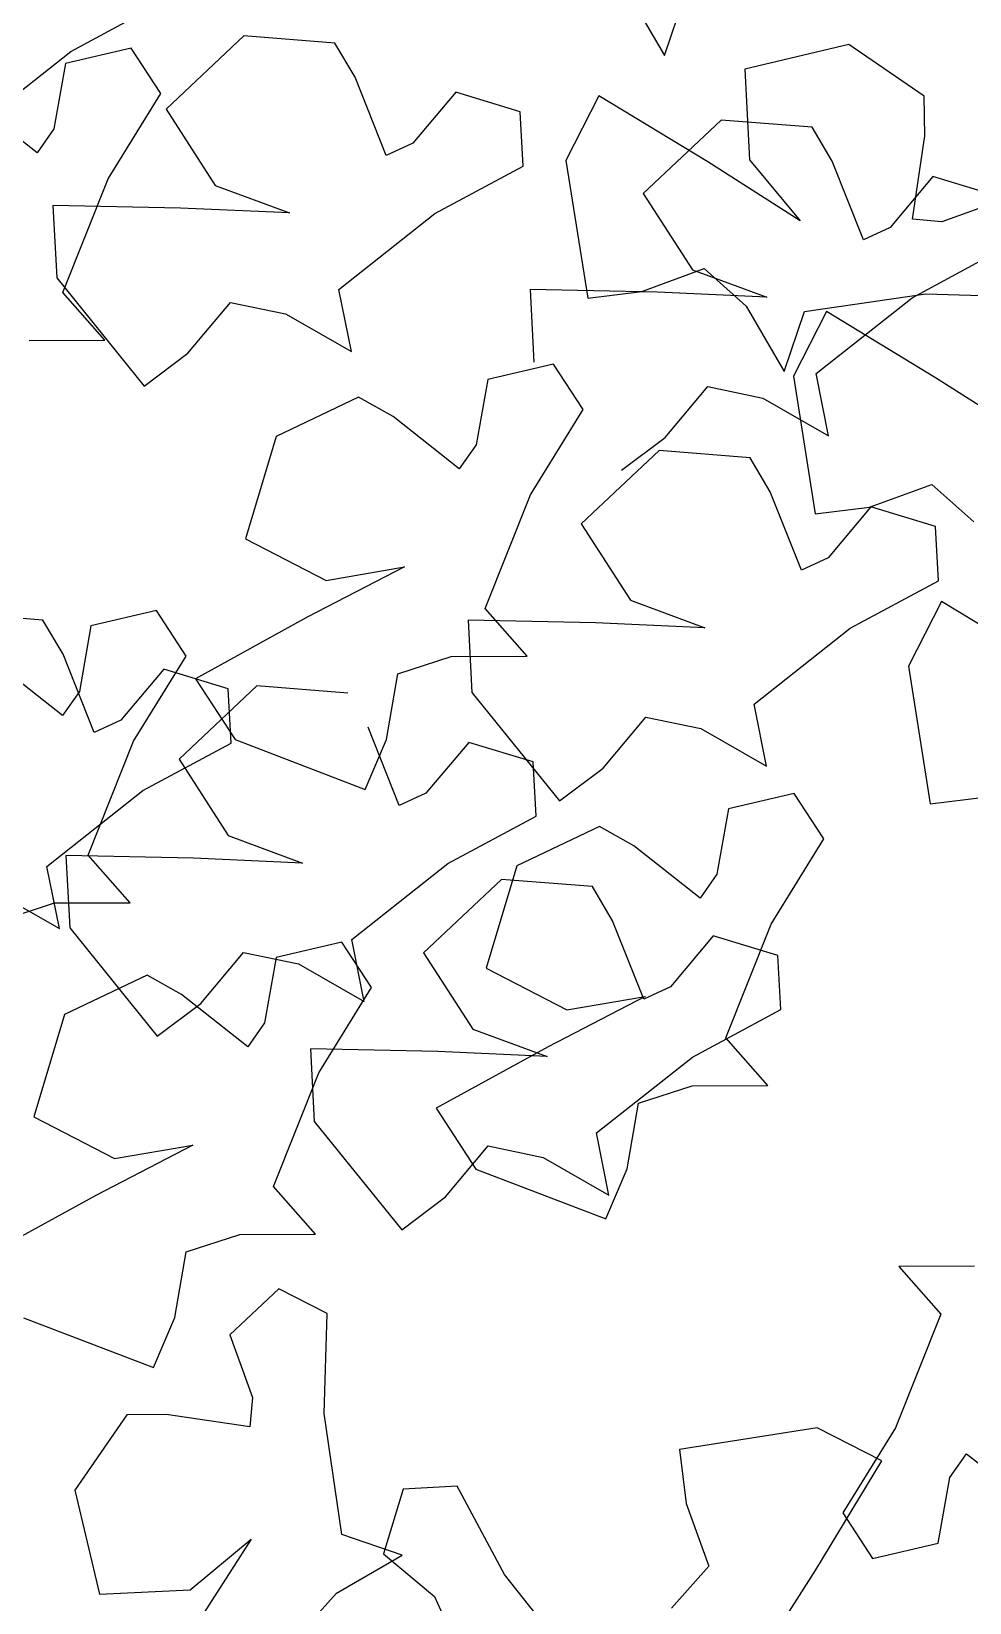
# Model space of a CAD drawing. Header units: millimetres. Extents: x 441156 to 441876, y 4514765 to 4515211.
# Drawn here: x 441540.407 to 441541.067, y 4514822.205 to 4514823.311 of the extents above; entities that cross this region are included whole.
import ezdxf

# ---------------------------------------------------------------- set-up
doc = ezdxf.new("R2010")
doc.units = ezdxf.units.MM
doc.layers.add('01_piscinas', color=254, linetype='Continuous')

msp = doc.modelspace()

# ---------------------------------------------------------------- linework, layer by layer
at = {"layer": '01_piscinas'}
for p, q in [((441540.82548732, 4514823.34054918, 0.00000053), (441540.85230493, 4514823.29443621, 0.00000053)), ((441540.43443644, 4514823.29744198, 0.00000053), (441540.49650537, 4514823.33084272, 0.00000053)), ((441540.85230493, 4514823.29443621, 0.00000053), (441540.86662689, 4514823.33675174, 0.00000053)), ((441540.55623919, 4514823.30831393, 0.00000053), (441540.50143705, 4514823.25674907, 0.00000053)), ((441540.62032706, 4514823.30329447, 0.00000053), (441540.55623919, 4514823.30831393, 0.00000053)), ((441540.36682619, 4514823.24403157, 0.00000053), (441540.43443644, 4514823.29744198, 0.00000053)), ((441540.47695716, 4514823.29977995, 0.00000053), (441540.43068624, 4514823.28898092, 0.00000053)), ((441540.49776274, 4514823.26775206, 0.00000053), (441540.47695716, 4514823.29977995, 0.00000053)), ((441540.63449096, 4514823.2793396, 0.00000053), (441540.62032706, 4514823.30329447, 0.00000053)), ((441540.98217972, 4514823.30223621, 0.00000053), (441540.90893725, 4514823.28498081, 0.00000053)), ((441541.03517172, 4514823.26584529, 0.00000053), (441540.98217972, 4514823.30223621, 0.00000053)), ((441540.43068624, 4514823.28898092, 0.00000053), (441540.42254473, 4514823.24288571, 0.00000053)), ((441540.90893725, 4514823.28498081, 0.00000053), (441540.91207584, 4514823.22108219, 0.00000053)), ((441540.65646753, 4514823.22416318, 0.00000053), (441540.63449096, 4514823.2793396, 0.00000053)), ((441540.4106155, 4514823.22602111, 0.00000053), (441540.36399502, 4514823.26281701, 0.00000053)), ((441540.46070984, 4514823.20779171, 0.00000053), (441540.49776274, 4514823.26775206, 0.00000053)), ((441540.7053292, 4514823.26865259, 0.00000053), (441540.67523084, 4514823.23280373, 0.00000053)), ((441540.75080051, 4514823.25486937, 0.00000053), (441540.7053292, 4514823.26865259, 0.00000053)), ((441540.80612229, 4514823.26614646, 0.00000053), (441540.78292508, 4514823.22060349, 0.00000053)), ((441540.88288923, 4514823.21964356, 0.00000053), (441540.80612229, 4514823.26614646, 0.00000053)), ((441541.03546058, 4514823.23801782, 0.00000053), (441541.03517172, 4514823.26584529, 0.00000053)), ((441540.50143705, 4514823.25674907, 0.00000053), (441540.53610445, 4514823.20298054, 0.00000053)), ((441540.75280472, 4514823.21672962, 0.00000053), (441540.75080051, 4514823.25486937, 0.00000053)), ((441540.42254473, 4514823.24288571, 0.00000053), (441540.4106155, 4514823.22602111, 0.00000053)), ((441540.89213377, 4514823.24902849, 0.00000053), (441540.83733163, 4514823.19746364, 0.00000053)), ((441540.95622164, 4514823.24400903, 0.00000053), (441540.89213377, 4514823.24902849, 0.00000053)), ((441540.97038554, 4514823.22005416, 0.00000053), (441540.95622164, 4514823.24400903, 0.00000053)), ((441540.67523084, 4514823.23280373, 0.00000053), (441540.65646753, 4514823.22416318, 0.00000053)), ((441541.02690464, 4514823.17924535, 0.00000053), (441541.03546058, 4514823.23801782, 0.00000053)), ((441540.78292508, 4514823.22060349, 0.00000053), (441540.79824, 4514823.12382141, 0.00000053)), ((441540.94776869, 4514823.17819665, 0.00000053), (441540.88288923, 4514823.21964356, 0.00000053)), ((441540.91207584, 4514823.22108219, 0.00000053), (441540.94776869, 4514823.17819665, 0.00000053)), ((441540.99236211, 4514823.16487774, 0.00000053), (441540.97038554, 4514823.22005416, 0.00000053)), ((441540.42886285, 4514823.12773181, 0.00000053), (441540.46070984, 4514823.20779171, 0.00000053)), ((441540.6907358, 4514823.18332888, 0.00000053), (441540.75280472, 4514823.21672962, 0.00000053)), ((441541.04122378, 4514823.20936716, 0.00000053), (441541.01112542, 4514823.17351829, 0.00000053)), ((441541.08669509, 4514823.19558394, 0.00000053), (441541.04122378, 4514823.20936716, 0.00000053)), ((441540.53610445, 4514823.20298054, 0.00000053), (441540.58845814, 4514823.18368701, 0.00000053)), ((441540.83733163, 4514823.19746364, 0.00000053), (441540.87199903, 4514823.1436951, 0.00000053)), ((441540.42181385, 4514823.18903057, 0.00000053), (441540.42449596, 4514823.1379906, 0.00000053)), ((441540.51154742, 4514823.18714134, 0.00000053), (441540.42181385, 4514823.18903057, 0.00000053)), ((441540.58845814, 4514823.18368701, 0.00000053), (441540.51154742, 4514823.18714134, 0.00000053)), ((441541.0914648, 4514823.19334348, 0.00000053), (441541.04747442, 4514823.17734663, 0.00000053)), ((441540.62312555, 4514823.12991847, 0.00000053), (441540.6907358, 4514823.18332888, 0.00000053)), ((441541.01112542, 4514823.17351829, 0.00000053), (441540.99236211, 4514823.16487774, 0.00000053)), ((441541.04747442, 4514823.17734663, 0.00000053), (441541.02690464, 4514823.17924535, 0.00000053)), ((441541.02663038, 4514823.12404344, 0.00000053), (441541.0886993, 4514823.15744418, 0.00000053)), ((441540.83630186, 4514823.12848747, 0.00000053), (441540.88029224, 4514823.14448432, 0.00000053)), ((441540.87199903, 4514823.1436951, 0.00000053), (441540.92435272, 4514823.12440157, 0.00000053)), ((441540.88029224, 4514823.14448432, 0.00000053), (441540.90976771, 4514823.11809547, 0.00000053)), ((441540.42449596, 4514823.1379906, 0.00000053), (441540.48615012, 4514823.06183231, 0.00000053)), ((441540.63188013, 4514823.08611116, 0.00000053), (441540.62312555, 4514823.12991847, 0.00000053)), ((441540.75770843, 4514823.12974513, 0.00000053), (441540.76039054, 4514823.07870516, 0.00000053)), ((441540.847442, 4514823.12785591, 0.00000053), (441540.75770843, 4514823.12974513, 0.00000053)), ((441540.79824, 4514823.12382141, 0.00000053), (441540.83630186, 4514823.12848747, 0.00000053)), ((441540.45834819, 4514823.09417086, 0.00000053), (441540.42886285, 4514823.12773181, 0.00000053)), ((441540.51677962, 4514823.08490417, 0.00000053), (441540.54687798, 4514823.12075304, 0.00000053)), ((441540.54687798, 4514823.12075304, 0.00000053), (441540.58559892, 4514823.11263736, 0.00000053)), ((441540.92435272, 4514823.12440157, 0.00000053), (441540.847442, 4514823.12785591, 0.00000053)), ((441540.90976771, 4514823.11809547, 0.00000053), (441540.93658532, 4514823.0719825, 0.00000053)), ((441540.95090728, 4514823.11429803, 0.00000053), (441541.03616468, 4514823.12674768, 0.00000053)), ((441540.95902013, 4514823.07063303, 0.00000053), (441541.02663038, 4514823.12404344, 0.00000053)), ((441541.03616468, 4514823.12674768, 0.00000053), (441541.10661831, 4514823.1246391, 0.00000053)), ((441540.58559892, 4514823.11263736, 0.00000053), (441540.63188013, 4514823.08611116, 0.00000053)), ((441540.93658532, 4514823.0719825, 0.00000053), (441540.95090728, 4514823.11429803, 0.00000053)), ((441540.96632265, 4514823.11425011, 0.00000053), (441540.94312544, 4514823.06870714, 0.00000053)), ((441541.04308959, 4514823.06774721, 0.00000053), (441540.96632265, 4514823.11425011, 0.00000053)), ((441540.40500439, 4514823.09400262, 0.00000053), (441540.45834819, 4514823.09417086, 0.00000053)), ((441540.48615012, 4514823.06183231, 0.00000053), (441540.51677962, 4514823.08490417, 0.00000053)), ((441540.77420036, 4514823.07735055, 0.00000053), (441540.72792944, 4514823.06655151, 0.00000053)), ((441540.79500593, 4514823.04532265, 0.00000053), (441540.77420036, 4514823.07735055, 0.00000053)), ((441540.72792944, 4514823.06655151, 0.00000053), (441540.71978793, 4514823.02045631, 0.00000053)), ((441540.94312544, 4514823.06870714, 0.00000053), (441540.95844036, 4514822.97192505, 0.00000053)), ((441540.96777471, 4514823.02682573, 0.00000053), (441540.95902013, 4514823.07063303, 0.00000053)), ((441541.10796906, 4514823.0263003, 0.00000053), (441541.04308959, 4514823.06774721, 0.00000053)), ((441540.63699449, 4514823.05405118, 0.00000053), (441540.57898303, 4514823.02635423, 0.00000053)), ((441540.66123822, 4514823.04038761, 0.00000053), (441540.63699449, 4514823.05405118, 0.00000053)), ((441540.8526742, 4514823.02561874, 0.00000053), (441540.88277257, 4514823.0614676, 0.00000053)), ((441540.88277257, 4514823.0614676, 0.00000053), (441540.9214935, 4514823.05335193, 0.00000053)), ((441540.9214935, 4514823.05335193, 0.00000053), (441540.96777471, 4514823.02682573, 0.00000053)), ((441540.7078587, 4514823.00359171, 0.00000053), (441540.66123822, 4514823.04038761, 0.00000053)), ((441540.75795304, 4514822.98536231, 0.00000053), (441540.79500593, 4514823.04532265, 0.00000053)), ((441540.57898303, 4514823.02635423, 0.00000053), (441540.55730541, 4514822.95429669, 0.00000053)), ((441540.71978793, 4514823.02045631, 0.00000053), (441540.7078587, 4514823.00359171, 0.00000053)), ((441540.8220447, 4514823.00254687, 0.00000053), (441540.8526742, 4514823.02561874, 0.00000053)), ((441540.84854576, 4514823.01638106, 0.00000053), (441540.79374362, 4514822.96481621, 0.00000053)), ((441540.91263364, 4514823.0113616, 0.00000053), (441540.84854576, 4514823.01638106, 0.00000053)), ((441540.92679754, 4514822.98740673, 0.00000053), (441540.91263364, 4514823.0113616, 0.00000053)), ((441540.72610605, 4514822.90530241, 0.00000053), (441540.75795304, 4514822.98536231, 0.00000053)), ((441540.94877411, 4514822.93223031, 0.00000053), (441540.92679754, 4514822.98740673, 0.00000053)), ((441540.99650222, 4514822.97659112, 0.00000053), (441541.0404926, 4514822.99258796, 0.00000053)), ((441541.0404926, 4514822.99258796, 0.00000053), (441541.06996808, 4514822.96619912, 0.00000053)), ((441540.95844036, 4514822.97192505, 0.00000053), (441540.99650222, 4514822.97659112, 0.00000053)), ((441540.99763578, 4514822.97671973, 0.00000053), (441540.96753742, 4514822.94087086, 0.00000053)), ((441541.04310709, 4514822.96293651, 0.00000053), (441540.99763578, 4514822.97671973, 0.00000053)), ((441540.79374362, 4514822.96481621, 0.00000053), (441540.82841103, 4514822.91104768, 0.00000053)), ((441541.0451113, 4514822.92479675, 0.00000053), (441541.04310709, 4514822.96293651, 0.00000053)), ((441540.55730541, 4514822.95429669, 0.00000053), (441540.61421254, 4514822.92506547, 0.00000053)), ((441540.96753742, 4514822.94087086, 0.00000053), (441540.94877411, 4514822.93223031, 0.00000053)), ((441540.66919893, 4514822.93453362, 0.00000053), (441540.60086512, 4514822.89906981, 0.00000053)), ((441540.61421254, 4514822.92506547, 0.00000053), (441540.66919893, 4514822.93453362, 0.00000053)), ((441540.98304238, 4514822.89139601, 0.00000053), (441541.0451113, 4514822.92479675, 0.00000053)), ((441540.82841103, 4514822.91104768, 0.00000053), (441540.88076472, 4514822.89175414, 0.00000053)), ((441541.04730506, 4514822.91018541, 0.00000053), (441541.02410785, 4514822.86464245, 0.00000053)), ((441541.124072, 4514822.86368251, 0.00000053), (441541.04730506, 4514822.91018541, 0.00000053)), ((441540.41478254, 4514822.89713318, 0.00000053), (441540.35069467, 4514822.90215264, 0.00000053)), ((441540.42894645, 4514822.87317832, 0.00000053), (441540.41478254, 4514822.89713318, 0.00000053)), ((441540.49483515, 4514822.90377026, 0.00000053), (441540.44856423, 4514822.89297122, 0.00000053)), ((441540.51564073, 4514822.87174236, 0.00000053), (441540.49483515, 4514822.90377026, 0.00000053)), ((441540.60086512, 4514822.89906981, 0.00000053), (441540.52220896, 4514822.85583914, 0.00000053)), ((441540.71412043, 4514822.8970977, 0.00000053), (441540.71680254, 4514822.84605773, 0.00000053)), ((441540.803854, 4514822.89520848, 0.00000053), (441540.71412043, 4514822.8970977, 0.00000053)), ((441540.75559139, 4514822.87174146, 0.00000053), (441540.72610605, 4514822.90530241, 0.00000053)), ((441540.44856423, 4514822.89297122, 0.00000053), (441540.44042272, 4514822.84687601, 0.00000053)), ((441540.88076472, 4514822.89175414, 0.00000053), (441540.803854, 4514822.89520848, 0.00000053)), ((441540.91543213, 4514822.8379856, 0.00000053), (441540.98304238, 4514822.89139601, 0.00000053)), ((441540.42849349, 4514822.83001142, 0.00000053), (441540.38187301, 4514822.86680732, 0.00000053)), ((441540.45092302, 4514822.8180019, 0.00000053), (441540.42894645, 4514822.87317832, 0.00000053)), ((441540.47858783, 4514822.81178201, 0.00000053), (441540.51564073, 4514822.87174236, 0.00000053)), ((441540.66465644, 4514822.85924113, 0.00000053), (441540.70224759, 4514822.87157322, 0.00000053)), ((441540.70224759, 4514822.87157322, 0.00000053), (441540.75559139, 4514822.87174146, 0.00000053)), ((441541.02410785, 4514822.86464245, 0.00000053), (441541.03942277, 4514822.76786036, 0.00000053)), ((441540.49978469, 4514822.86249131, 0.00000053), (441540.46968633, 4514822.82664245, 0.00000053)), ((441540.54525599, 4514822.84870809, 0.00000053), (441540.49978469, 4514822.86249131, 0.00000053)), ((441540.52220896, 4514822.85583914, 0.00000053), (441540.55005172, 4514822.81297828, 0.00000053)), ((441540.65651493, 4514822.81314592, 0.00000053), (441540.66465644, 4514822.85924113, 0.00000053)), ((441540.44042272, 4514822.84687601, 0.00000053), (441540.42849349, 4514822.83001142, 0.00000053)), ((441540.56538043, 4514822.85070673, 0.00000053), (441540.51057829, 4514822.79914187, 0.00000053)), ((441540.54726021, 4514822.81056833, 0.00000053), (441540.54525599, 4514822.84870809, 0.00000053)), ((441540.6294683, 4514822.84568727, 0.00000053), (441540.56538043, 4514822.85070673, 0.00000053)), ((441540.71680254, 4514822.84605773, 0.00000053), (441540.7784567, 4514822.76989945, 0.00000053)), ((441540.92418671, 4514822.7941783, 0.00000053), (441540.91543213, 4514822.8379856, 0.00000053)), ((441540.46968633, 4514822.82664245, 0.00000053), (441540.45092302, 4514822.8180019, 0.00000053)), ((441540.66560877, 4514822.76655598, 0.00000053), (441540.64363221, 4514822.8217324, 0.00000053)), ((441540.8090862, 4514822.79297131, 0.00000053), (441540.83918456, 4514822.82882017, 0.00000053)), ((441540.83918456, 4514822.82882017, 0.00000053), (441540.8779055, 4514822.8207045, 0.00000053)), ((441540.8779055, 4514822.8207045, 0.00000053), (441540.92418671, 4514822.7941783, 0.00000053)), ((441540.44674084, 4514822.73172212, 0.00000053), (441540.47858783, 4514822.81178201, 0.00000053)), ((441540.48519128, 4514822.77716759, 0.00000053), (441540.54726021, 4514822.81056833, 0.00000053)), ((441540.55005172, 4514822.81297828, 0.00000053), (441540.64152492, 4514822.77785035, 0.00000053)), ((441540.64152492, 4514822.77785035, 0.00000053), (441540.65651493, 4514822.81314592, 0.00000053)), ((441540.71447045, 4514822.81104539, 0.00000053), (441540.68437209, 4514822.77519653, 0.00000053)), ((441540.75994175, 4514822.79726218, 0.00000053), (441540.71447045, 4514822.81104539, 0.00000053)), ((441540.51057829, 4514822.79914187, 0.00000053), (441540.5452457, 4514822.74537334, 0.00000053)), ((441540.76194597, 4514822.75912242, 0.00000053), (441540.75994175, 4514822.79726218, 0.00000053)), ((441540.7784567, 4514822.76989945, 0.00000053), (441540.8090862, 4514822.79297131, 0.00000053)), ((441540.41758103, 4514822.72375719, 0.00000053), (441540.48519128, 4514822.77716759, 0.00000053)), ((441540.68437209, 4514822.77519653, 0.00000053), (441540.66560877, 4514822.76655598, 0.00000053)), ((441540.94365803, 4514822.77506195, 0.00000053), (441540.89738712, 4514822.76426292, 0.00000053)), ((441540.96446361, 4514822.74303406, 0.00000053), (441540.94365803, 4514822.77506195, 0.00000053)), ((441540.89738712, 4514822.76426292, 0.00000053), (441540.8892456, 4514822.71816771, 0.00000053)), ((441541.03942277, 4514822.76786036, 0.00000053), (441541.07748464, 4514822.77252642, 0.00000053)), ((441540.69987704, 4514822.72572168, 0.00000053), (441540.76194597, 4514822.75912242, 0.00000053)), ((441540.5452457, 4514822.74537334, 0.00000053), (441540.59759939, 4514822.7260798, 0.00000053)), ((441540.80645216, 4514822.75176258, 0.00000053), (441540.74844071, 4514822.72406563, 0.00000053)), ((441540.83069589, 4514822.73809901, 0.00000053), (441540.80645216, 4514822.75176258, 0.00000053)), ((441540.92741071, 4514822.68307371, 0.00000053), (441540.96446361, 4514822.74303406, 0.00000053)), ((441540.4309551, 4514822.73142337, 0.00000053), (441540.43363721, 4514822.6803834, 0.00000053)), ((441540.52068867, 4514822.72953415, 0.00000053), (441540.4309551, 4514822.73142337, 0.00000053)), ((441540.47622619, 4514822.69816117, 0.00000053), (441540.44674084, 4514822.73172212, 0.00000053)), ((441540.87731637, 4514822.70130312, 0.00000053), (441540.83069589, 4514822.73809901, 0.00000053)), ((441540.42633562, 4514822.67994988, 0.00000053), (441540.41758103, 4514822.72375719, 0.00000053)), ((441540.59759939, 4514822.7260798, 0.00000053), (441540.52068867, 4514822.72953415, 0.00000053)), ((441540.63226679, 4514822.67231127, 0.00000053), (441540.69987704, 4514822.72572168, 0.00000053)), ((441540.74844071, 4514822.72406563, 0.00000053), (441540.72676309, 4514822.65200809, 0.00000053)), ((441540.73754561, 4514822.71447272, 0.00000053), (441540.68274347, 4514822.66290787, 0.00000053)), ((441540.80163348, 4514822.70945326, 0.00000053), (441540.73754561, 4514822.71447272, 0.00000053)), ((441540.81579738, 4514822.68549839, 0.00000053), (441540.80163348, 4514822.70945326, 0.00000053)), ((441540.8892456, 4514822.71816771, 0.00000053), (441540.87731637, 4514822.70130312, 0.00000053)), ((441540.38005441, 4514822.70647608, 0.00000053), (441540.42633562, 4514822.67994988, 0.00000053)), ((441540.38529123, 4514822.68566084, 0.00000053), (441540.42288238, 4514822.69799293, 0.00000053)), ((441540.42288238, 4514822.69799293, 0.00000053), (441540.47622619, 4514822.69816117, 0.00000053)), ((441540.43363721, 4514822.6803834, 0.00000053), (441540.49529136, 4514822.60422511, 0.00000053)), ((441540.83777395, 4514822.63032197, 0.00000053), (441540.81579738, 4514822.68549839, 0.00000053)), ((441540.89556372, 4514822.60301381, 0.00000053), (441540.92741071, 4514822.68307371, 0.00000053)), ((441540.62526242, 4514822.6704037, 0.00000053), (441540.57899151, 4514822.65960467, 0.00000053)), ((441540.646068, 4514822.63837581, 0.00000053), (441540.62526242, 4514822.6704037, 0.00000053)), ((441540.64102138, 4514822.62850396, 0.00000053), (441540.63226679, 4514822.67231127, 0.00000053)), ((441540.88663562, 4514822.67481139, 0.00000053), (441540.85653726, 4514822.63896252, 0.00000053)), ((441540.93210693, 4514822.66102817, 0.00000053), (441540.88663562, 4514822.67481139, 0.00000053)), ((441540.52592087, 4514822.62729697, 0.00000053), (441540.55601923, 4514822.66314584, 0.00000053)), ((441540.55601923, 4514822.66314584, 0.00000053), (441540.59474017, 4514822.65503016, 0.00000053)), ((441540.57899151, 4514822.65960467, 0.00000053), (441540.57084999, 4514822.61350946, 0.00000053)), ((441540.59474017, 4514822.65503016, 0.00000053), (441540.64102138, 4514822.62850396, 0.00000053)), ((441540.68274347, 4514822.66290787, 0.00000053), (441540.71741087, 4514822.60913933, 0.00000053)), ((441540.93411114, 4514822.62288841, 0.00000053), (441540.93210693, 4514822.66102817, 0.00000053)), ((441540.48805655, 4514822.64710434, 0.00000053), (441540.4300451, 4514822.61940738, 0.00000053)), ((441540.51230028, 4514822.63344076, 0.00000053), (441540.48805655, 4514822.64710434, 0.00000053)), ((441540.72676309, 4514822.65200809, 0.00000053), (441540.78367021, 4514822.62277687, 0.00000053)), ((441540.55892076, 4514822.59664487, 0.00000053), (441540.51230028, 4514822.63344076, 0.00000053)), ((441540.60901511, 4514822.57841546, 0.00000053), (441540.646068, 4514822.63837581, 0.00000053)), ((441540.8386566, 4514822.63224503, 0.00000053), (441540.77032279, 4514822.59678121, 0.00000053)), ((441540.78367021, 4514822.62277687, 0.00000053), (441540.8386566, 4514822.63224503, 0.00000053)), ((441540.85653726, 4514822.63896252, 0.00000053), (441540.83777395, 4514822.63032197, 0.00000053)), ((441540.49529136, 4514822.60422511, 0.00000053), (441540.52592087, 4514822.62729697, 0.00000053)), ((441540.87204222, 4514822.58948767, 0.00000053), (441540.93411114, 4514822.62288841, 0.00000053)), ((441540.4300451, 4514822.61940738, 0.00000053), (441540.40836748, 4514822.54734984, 0.00000053)), ((441540.57084999, 4514822.61350946, 0.00000053), (441540.55892076, 4514822.59664487, 0.00000053)), ((441540.71741087, 4514822.60913933, 0.00000053), (441540.76976456, 4514822.5898458, 0.00000053)), ((441540.92504907, 4514822.56945287, 0.00000053), (441540.89556372, 4514822.60301381, 0.00000053)), ((441540.60312027, 4514822.59518936, 0.00000053), (441540.60580238, 4514822.54414939, 0.00000053)), ((441540.69285384, 4514822.59330014, 0.00000053), (441540.60312027, 4514822.59518936, 0.00000053)), ((441540.77032279, 4514822.59678121, 0.00000053), (441540.69166663, 4514822.55355055, 0.00000053)), ((441540.76976456, 4514822.5898458, 0.00000053), (441540.69285384, 4514822.59330014, 0.00000053)), ((441540.80443197, 4514822.53607726, 0.00000053), (441540.87204222, 4514822.58948767, 0.00000053)), ((441540.57716811, 4514822.49835556, 0.00000053), (441540.60901511, 4514822.57841546, 0.00000053)), ((441540.83411412, 4514822.55695253, 0.00000053), (441540.87170526, 4514822.56928462, 0.00000053)), ((441540.87170526, 4514822.56928462, 0.00000053), (441540.92504907, 4514822.56945287, 0.00000053)), ((441540.69166663, 4514822.55355055, 0.00000053), (441540.71950939, 4514822.51068969, 0.00000053)), ((441540.8259726, 4514822.51085733, 0.00000053), (441540.83411412, 4514822.55695253, 0.00000053)), ((441540.40836748, 4514822.54734984, 0.00000053), (441540.4652746, 4514822.51811863, 0.00000053)), ((441540.60580238, 4514822.54414939, 0.00000053), (441540.66745654, 4514822.46799111, 0.00000053)), ((441540.81318655, 4514822.49226996, 0.00000053), (441540.80443197, 4514822.53607726, 0.00000053)), ((441540.52026099, 4514822.52758678, 0.00000053), (441540.45192718, 4514822.49212297, 0.00000053)), ((441540.4652746, 4514822.51811863, 0.00000053), (441540.52026099, 4514822.52758678, 0.00000053)), ((441540.69808604, 4514822.49106297, 0.00000053), (441540.7281844, 4514822.52691183, 0.00000053)), ((441540.7281844, 4514822.52691183, 0.00000053), (441540.76690534, 4514822.51879616, 0.00000053)), ((441540.71950939, 4514822.51068969, 0.00000053), (441540.8109826, 4514822.47556176, 0.00000053)), ((441540.76690534, 4514822.51879616, 0.00000053), (441540.81318655, 4514822.49226996, 0.00000053)), ((441540.8109826, 4514822.47556176, 0.00000053), (441540.8259726, 4514822.51085733, 0.00000053)), ((441540.60665346, 4514822.46479462, 0.00000053), (441540.57716811, 4514822.49835556, 0.00000053)), ((441540.45192718, 4514822.49212297, 0.00000053), (441540.37327102, 4514822.4488923, 0.00000053)), ((441540.66745654, 4514822.46799111, 0.00000053), (441540.69808604, 4514822.49106297, 0.00000053)), ((441540.51571851, 4514822.45229428, 0.00000053), (441540.55330965, 4514822.46462637, 0.00000053)), ((441540.55330965, 4514822.46462637, 0.00000053), (441540.60665346, 4514822.46479462, 0.00000053)), ((441540.50757699, 4514822.40619908, 0.00000053), (441540.51571851, 4514822.45229428, 0.00000053)), ((441541.07058117, 4514822.44233375, 0.00000053), (441541.01723736, 4514822.44216551, 0.00000053)), ((441541.01723736, 4514822.44216551, 0.00000053), (441541.04672271, 4514822.40860456, 0.00000053)), ((441540.58092104, 4514822.4263455, 0.00000053), (441540.54624877, 4514822.3938578, 0.00000053)), ((441540.61495315, 4514822.40901132, 0.00000053), (441540.58092104, 4514822.4263455, 0.00000053)), ((441540.40111378, 4514822.40603144, 0.00000053), (441540.49258699, 4514822.37090351, 0.00000053)), ((441540.49258699, 4514822.37090351, 0.00000053), (441540.50757699, 4514822.40619908, 0.00000053)), ((441540.61284457, 4514822.33855768, 0.00000053), (441540.61495315, 4514822.40901132, 0.00000053)), ((441541.04672271, 4514822.40860456, 0.00000053), (441541.01487572, 4514822.32854466, 0.00000053)), ((441540.54624877, 4514822.3938578, 0.00000053), (441540.56224562, 4514822.34986742, 0.00000053)), ((441540.56224562, 4514822.34986742, 0.00000053), (441540.5603469, 4514822.32929764, 0.00000053)), ((441540.47374695, 4514822.33756472, 0.00000053), (441540.43735604, 4514822.28457273, 0.00000053)), ((441540.50157443, 4514822.33785359, 0.00000053), (441540.47374695, 4514822.33756472, 0.00000053)), ((441540.5603469, 4514822.32929764, 0.00000053), (441540.50157443, 4514822.33785359, 0.00000053)), ((441540.62529422, 4514822.25330028, 0.00000053), (441540.61284457, 4514822.33855768, 0.00000053)), ((441540.95971182, 4514822.32849863, 0.00000053), (441540.86292974, 4514822.31318371, 0.00000053)), ((441541.00525479, 4514822.30530142, 0.00000053), (441540.95971182, 4514822.32849863, 0.00000053)), ((441541.01487572, 4514822.32854466, 0.00000053), (441540.97782282, 4514822.26858431, 0.00000053)), ((441540.86292974, 4514822.31318371, 0.00000053), (441540.8675958, 4514822.27512184, 0.00000053)), ((441541.05304083, 4514822.29345066, 0.00000053), (441541.06497006, 4514822.31031526, 0.00000053)), ((441541.06497006, 4514822.31031526, 0.00000053), (441541.11159054, 4514822.27351936, 0.00000053)), ((441540.95875189, 4514822.22853448, 0.00000053), (441541.00525479, 4514822.30530142, 0.00000053)), ((441541.04489931, 4514822.24735546, 0.00000053), (441541.05304083, 4514822.29345066, 0.00000053)), ((441540.43735604, 4514822.28457273, 0.00000053), (441540.45461144, 4514822.21133026, 0.00000053)), ((441540.66824971, 4514822.2853243, 0.00000053), (441540.65446649, 4514822.23985299, 0.00000053)), ((441540.70638947, 4514822.28732851, 0.00000053), (441540.66824971, 4514822.2853243, 0.00000053)), ((441540.7397902, 4514822.22525959, 0.00000053), (441540.70638947, 4514822.28732851, 0.00000053)), ((441540.8675958, 4514822.27512184, 0.00000053), (441540.88359265, 4514822.23113147, 0.00000053)), ((441540.97782282, 4514822.26858431, 0.00000053), (441540.9986284, 4514822.23655642, 0.00000053)), ((441540.51851006, 4514822.21446884, 0.00000053), (441540.5613956, 4514822.2501617, 0.00000053)), ((441540.5613956, 4514822.2501617, 0.00000053), (441540.51994869, 4514822.18528223, 0.00000053)), ((441540.66760975, 4514822.23897832, 0.00000053), (441540.62529422, 4514822.25330028, 0.00000053)), ((441540.9986284, 4514822.23655642, 0.00000053), (441541.04489931, 4514822.24735546, 0.00000053)), ((441540.62149678, 4514822.21216072, 0.00000053), (441540.66760975, 4514822.23897832, 0.00000053)), ((441540.65446649, 4514822.23985299, 0.00000053), (441540.69031535, 4514822.20975463, 0.00000053)), ((441540.79320061, 4514822.15764934, 0.00000053), (441540.7397902, 4514822.22525959, 0.00000053)), ((441540.88359265, 4514822.23113147, 0.00000053), (441540.8572038, 4514822.20165599, 0.00000053)), ((441540.91730498, 4514822.16365501, 0.00000053), (441540.95875189, 4514822.22853448, 0.00000053)), ((441540.45461144, 4514822.21133026, 0.00000053), (441540.51851006, 4514822.21446884, 0.00000053)), ((441540.59510794, 4514822.18268524, 0.00000053), (441540.62149678, 4514822.21216072, 0.00000053)), ((441540.69031535, 4514822.20975463, 0.00000053), (441540.6989559, 4514822.19099132, 0.00000053))]:
    msp.add_line(p, q, dxfattribs=at)

doc.saveas('drawing.dxf')
